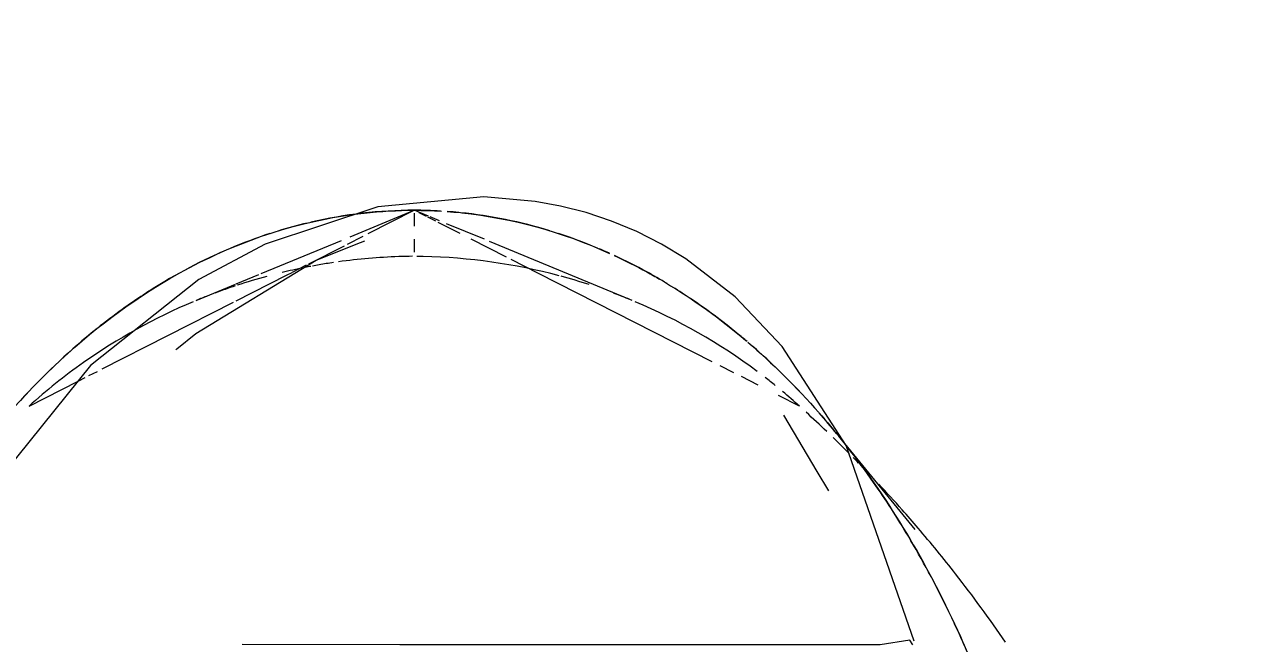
# Model space of a CAD drawing. Header units: metres. Extents: x 34 to 87, y -2.3 to 19.3.
# Drawn here: x 49.8047 to 49.8713, y 2.1267 to 2.16 of the extents above; entities that cross this region are included whole.
import ezdxf

# ---------------------------------------------------------------- set-up
doc = ezdxf.new("R2010")
doc.units = ezdxf.units.M
for name, color, linetype, lineweight in [('A-ANNO-DIMS', 7, 'Continuous', 5), ('A-ANNO-DIMS-25', 7, 'Continuous', 5), ('P-SANR-FIXT', 7, 'Continuous', 5)]:
    doc.layers.add(name, color=color, linetype=linetype, lineweight=lineweight)
doc.styles.add('Arial_1', font='arial.ttf', dxfattribs={"height": 0.07499999999999998})
doc.dimstyles.new('Diagonal_-_2_mm_Arial_-_PRETO', dxfattribs={"dimscale": 0.3048, "dimtxt": 0.07651945499677275, "dimasz": 0.2460629921259842, "dimexe": 0.1968503937007874, "dimexo": 0.1230314960629921, "dimgap": 0.04101049868766404, "dimtad": 1, "dimrnd": 0.01, "dimzin": 0, "dimdsep": 46, "dimtxsty": 'Arial_1', "dimblk1": 'OBLIQUE', "dimblk2": 'OBLIQUE', "dimsah": 1, "dimcen": 0.09, "dimdle": 0.1968503937007874, "dimazin": 0, "dimtfac": 1, "dimtdec": 4, "dimtix": 1, "dimtmove": 0, "dimatfit": 3, "dimfxl": 1, "dimtvp": 1, "dimtolj": 1, "dimtzin": 0, "dimarcsym": 2})

# ---------------------------------------------------------------- blocks, each defined once
blk = doc.blocks.new('UT_Chuveiro ou ducha - UT_Elétrico-3241184-AA')
at = {"layer": 'P-SANR-FIXT', "color": 254, "true_color": 0xdfdfdf}
for p, q in [((-0.7034510468193559, 2.148572972596066), (-0.7000011931425152, 2.150000000000004)), ((-0.6992294496923129, 2.149680834199835), (-0.7000011931425152, 2.150000000000004)), ((-0.6986426867131136, 2.149438169781087), (-0.6991352600248915, 2.149641880684179)), ((-0.6962177119265235, 2.1484352859627), (-0.6982517717451555, 2.149276501174099)), ((-0.708244941653513, 2.146589984347648), (-0.7039203309766193, 2.148378853826003)), ((-0.6882565575153697, 2.145142834025152), (-0.6959442541575728, 2.148322193499633)), ((-0.7117455192229434, 2.145141975072727), (-0.7096257388168474, 2.146018819429965)), ((-0.709588683657508, 2.146034147247544), (-0.7083684091445218, 2.14653891218353)), ((-0.6839445136454713, 2.1418388483129), (-0.693303843614779, 2.146595928479021)), ((-0.7207638812085224, 2.139445705658089), (-0.7181081922886913, 2.140795671637993))]:
    blk.add_line(p, q, dxfattribs=at)
at = {"layer": 'P-SANR-FIXT', "color": 7, "true_color": 0xf3f3f3}
for p, q in [((-0.7024740650608999, 2.148742965361063), (-0.7000011931425182, 2.150000000000003)), ((-0.7000011152075172, 2.149837959947054), (-0.7000007794307597, 2.149139823256743)), ((-0.699337920764402, 2.149662877590063), (-0.6997342469955926, 2.149864318896213)), ((-0.6988323534407962, 2.149405912156036), (-0.6992607787878861, 2.149623668526202)), ((-0.697529172566742, 2.148743542530309), (-0.6987082956474872, 2.149342857122189)), ((-0.7056796596651178, 2.147113465900964), (-0.703752509804502, 2.148093093722047)), ((-0.7035963620330625, 2.148172468297023), (-0.702759347350578, 2.14859794785436)), ((-0.7000004405755591, 2.148435285962699), (-0.7000001101258932, 2.147748225197749)), ((-0.695024339629203, 2.147470407474093), (-0.6969226923665535, 2.148435285962699)), ((-0.693303843614779, 2.146595928479021), (-0.6947799222036948, 2.147346177076089)), ((-0.7095909144415234, 2.14512525830351), (-0.7068917088877216, 2.146497345087918)), ((-0.7168205659469774, 2.141450210557503), (-0.7097425860069829, 2.145048159117698)), ((-0.7175305796475885, 2.141089289391649), (-0.7170753834536602, 2.14132067920971)), ((-0.6827782898659127, 2.141246090067471), (-0.6835013309038912, 2.141613591180515)), ((-0.7181081922886913, 2.140795671637993), (-0.7177367828694222, 2.140984470136523)), ((-0.6814498970792005, 2.14057090594647), (-0.6823621916427691, 2.141034599222404)), ((-0.6792361187923592, 2.139445705658089), (-0.680369182888211, 2.14002160978317))]:
    blk.add_line(p, q, dxfattribs=at)
at = {"layer": 'P-SANR-FIXT', "color": 7, "true_color": 0xfafafa}
for p, q in [((-0.7068917088877216, 2.146497345087918), (-0.706587361309668, 2.146652054050015)), ((-0.7065673680355792, 2.146662217228257), (-0.7058005577851459, 2.147052009776396))]:
    blk.add_line(p, q, dxfattribs=at)
at = {"layer": 'P-SANR-FIXT', "color": 253, "true_color": 0xa6a6a6}
for p, q in [((-0.7128424735223409, 2.142493652693158), (-0.7127958484166713, 2.142531636229556)), ((-0.680100838472403, 2.138958145042775), (-0.6782902817524086, 2.135920551294304))]:
    blk.add_line(p, q, dxfattribs=at)
at = {"layer": 'P-SANR-FIXT'}
for p, q in [((-0.6769584835501231, 2.137637808431961), (-0.6730056398636863, 2.132803894480287)), ((-0.6782902817524086, 2.135920551294304), (-0.6776690690314104, 2.134878334910287)), ((-0.6731247958047366, 2.126583946756581), (-0.6732816356167011, 2.126833869829192))]:
    blk.add_line(p, q, dxfattribs=at)
at = {"layer": 'P-SANR-FIXT', "flags": 128}
for points in [[(-0.6730512748912391, 2.126774785444526), (-0.6767070103433533, 2.13732920885688), (-0.6801676830583155, 2.142659862172465), (-0.6827001029382812, 2.14533038726592), (-0.6853651513708884, 2.147389374961979), (-0.6866703626226504, 2.148175456557872), (-0.6880069711363188, 2.148851341588044), (-0.6893630192417746, 2.149416134850939), (-0.6907307814564876, 2.149872518241919), (-0.6921068404663192, 2.150225621772815), (-0.6934868835110176, 2.150481259542513), (-0.6962511938707706, 2.15072219289054), (-0.7019602790382587, 2.150181446854238), (-0.7080251349145311, 2.148175529401891), (-0.7116082970670776, 2.146263316136367), (-0.7174410375756268, 2.141638103611677), (-0.722023550554717, 2.135944292101098), (-0.7252976649119017, 2.129548409468219), (-0.7263071381500925, 2.126778217788107)], [(-0.7127958484166713, 2.142531636229556), (-0.7117658127423702, 2.143353276098177), (-0.7052907862173943, 2.147311803579349), (-0.7028886892800309, 2.148269646773324), (-0.7026676121765462, 2.148345176760918)]]:
    blk.add_lwpolyline(points, dxfattribs=at)
at = {"layer": 'P-SANR-FIXT', "color": 253, "true_color": 0xa6a6a6, "flags": 128}
blk.add_lwpolyline([(-0.6732816356167011, 2.126833869829192), (-0.6748854342767788, 2.126583946756581), (-0.6842902017860845, 2.126583946756581), (-0.7007801498187872, 2.126583946756581), (-0.7092765490886351, 2.126597668209042)], dxfattribs=at)
at = {"layer": 'P-SANR-FIXT', "color": 7, "true_color": 0xf3f3f3}
for centre, radius, start, end in [((-0.6997749731867343, 2.116203054805803), 0.03131700941230166, 91.93653278911269, 97.90088417232823), ((-0.7002250268141476, 2.116203054805803), 0.03131700941230165, 88.6982504259598, 89.33978487236311), ((-0.6997749731867343, 2.116203054805803), 0.0313170094123016, 101.3715019557123, 103.5671734608662), ((-0.6997749731867343, 2.116203054805803), 0.03131700941230167, 99.83073677436808, 100.4893797350904), ((-0.7002250268141476, 2.116203054805803), 0.03131700941230175, 72.02470649596586, 74.9331300385153), ((-0.6997749731867343, 2.116203054805803), 0.03131700941230161, 111.2474072048217, 112.472368683966), ((-0.7002250268141476, 2.116203054805803), 0.03131700941230182, 67.53174295957163, 68.75259279517881), ((-0.6997749731867343, 2.116203054805803), 0.03131700941230163, 112.7951295305601, 125.2166210537048), ((-0.7002250268141476, 2.116203054805803), 0.03131700941230172, 53.29915943833026, 67.20354398382781), ((-0.7002250268141476, 2.116203054805803), 0.03131700941230182, 51.04438340623055, 52.30431254696914), ((-0.7002250268141476, 2.116203054805803), 0.0313170094123018, 47.91688510744756, 50.12106352247496), ((-0.7270899952967306, 2.086453385030217), 0.07140153739045524, 46.29732121338004, 47.52728830331711), ((-0.7270899952967306, 2.086453385030217), 0.0714015373904552, 44.93715905346875, 45.92172067245833), ((-0.7270899952967306, 2.086453385030217), 0.07140153739045513, 44.36462699563456, 44.7010169379483), ((-0.7270899952967306, 2.086453385030217), 0.07140153739045514, 41.60356475785392, 43.09762335464155)]:
    blk.add_arc(centre, radius, start, end, dxfattribs=at)
at = {"layer": 'P-SANR-FIXT', "color": 7, "true_color": 0xfafafa}
for centre, radius, start, end in [((-0.6997749731867343, 2.116203054805803), 0.0313170094123016, 90.56966723129366, 91.93653278911273), ((-0.6997749731867343, 2.116203054805803), 0.03131700941230167, 100.6652042498546, 101.2343905213317), ((-0.6997749731867343, 2.116203054805803), 0.03131700941230166, 98.40332968897569, 99.83073677436815), ((-0.6997749731867343, 2.116203054805803), 0.03131700941230161, 105.1063262820006, 108.1689819595724), ((-0.6997749731867343, 2.116203054805803), 0.0313170094123017, 108.3756687600322, 110.4949617482859), ((-0.7002250268141476, 2.116203054805803), 0.03131700941230167, 68.7525927951788, 69.49852479475335)]:
    blk.add_arc(centre, radius, start, end, dxfattribs=at)
at = {"layer": 'P-SANR-FIXT', "color": 254, "true_color": 0xdfdfdf}
for centre, radius, start, end in [((-0.7002250268141476, 2.116203054805803), 0.03131700941230176, 75.11730220100341, 88.6982504259598), ((-0.6997749731867343, 2.116203054805803), 0.03131700941230165, 125.2166210537046, 132.0831148925532), ((-0.7270899952967306, 2.086453385030217), 0.07140153739045514, 43.71656455585291, 44.07729448572429), ((-0.7270899952967306, 2.086453385030217), 0.07140153739045516, 40.55415163169152, 41.60356475785392)]:
    blk.add_arc(centre, radius, start, end, dxfattribs=at)
at = {"layer": 'P-SANR-FIXT', "color": 253, "true_color": 0xa6a6a6}
blk.add_arc((-0.7270899952967306, 2.086453385030217), 0.07140153739045521, 37.98673996682322, 40.55415163169147, dxfattribs=at)
at = {"layer": 'P-SANR-FIXT'}
blk.add_arc((-0.7270899952967306, 2.086453385030217), 0.07140153739045517, 34.33048967994004, 37.98673996682327, dxfattribs=at)
at = {"layer": 'P-SANR-FIXT', "color": 254, "true_color": 0xdfdfdf}
for points in [[(-0.7000011931425182, 2.150000000000003), (-0.701868324407801, 2.150000000000003), (-0.7037352432992408, 2.149783425310197), (-0.7055784912918752, 2.149357427501863)], [(-0.6985879294244112, 2.149958854090527), (-0.6990587553190435, 2.149986251082276), (-0.6995299694481484, 2.150000000000003), (-0.7000011931425182, 2.150000000000003)], [(-0.6975898803155622, 2.149880300552464), (-0.6978004483751038, 2.149901195641108), (-0.6980111480559394, 2.149919366624273), (-0.6982219453249849, 2.149934804438581)], [(-0.6926806512470033, 2.148891711959494), (-0.6942680448431806, 2.149376423455157), (-0.695878993684107, 2.149704230607799), (-0.6974980193582979, 2.149871011349075)], [(-0.6894661130119197, 2.147680329721803), (-0.6896488083258427, 2.147762602993192), (-0.6898319789816421, 2.147842729988547), (-0.6900155995346422, 2.147920703931673)], [(-0.6854922310580142, 2.145500565801357), (-0.6856609756439199, 2.14561049338564), (-0.6858303312033172, 2.145718500138175), (-0.6860002776062283, 2.145824568475021)], [(-0.6820530809628045, 2.14292238778756), (-0.682228993429642, 2.143072525927308), (-0.6824058231935249, 2.143220469516182), (-0.6825835431109241, 2.143366194843765)], [(-0.6790144537986843, 2.140012487411771), (-0.6799532070115819, 2.141016485626492), (-0.6809272985688452, 2.141953226771244), (-0.6819316402500412, 2.142818266182966)], [(-0.6690317787856602, 2.123294541070639), (-0.6694662531730428, 2.124472861083253), (-0.6699339690772003, 2.12562617837274), (-0.6704331100721624, 2.126751099999819)]]:
    blk.add_open_spline(points, degree=3, dxfattribs=at)
at = {"layer": 'P-SANR-FIXT', "color": 253, "true_color": 0xa6a6a6}
for points in [[(-0.7053877586345914, 2.149400703527971), (-0.7036065222451534, 2.149798086780665), (-0.7018039641050922, 2.150000000000003), (-0.7000011931425182, 2.150000000000003)], [(-0.7000011931425182, 2.150000000000003), (-0.6995125064424366, 2.150000000000003), (-0.6990238283621879, 2.149985212964996), (-0.6985355816449138, 2.14995575121747)], [(-0.6982231767945334, 2.149934893937611), (-0.6979861329879579, 2.149917545796161), (-0.6977492122174065, 2.149896741444381), (-0.6975124629209657, 2.14987249375223)], [(-0.6974279273129191, 2.149863688578348), (-0.6947265927450758, 2.14957761841477), (-0.6920483412179635, 2.148843300260712), (-0.6894651647692247, 2.147679862338488)], [(-0.7057736695669141, 2.14931151553253), (-0.7063002474384391, 2.14918547767999), (-0.7068248221631049, 2.149042337303843), (-0.7073468452870526, 2.148882261605857)], [(-0.6901209548358497, 2.147965185795319), (-0.6908124660200724, 2.148255462572724), (-0.6915102771846434, 2.148515241956818), (-0.6922130330860723, 2.148744163031606)], [(-0.6864603978526551, 2.146106020160689), (-0.6849653717185105, 2.145209209574043), (-0.68351414539866, 2.144162993936667), (-0.6821201653258799, 2.14297913677721)], [(-0.6825835431109241, 2.143366194843765), (-0.6834048289687172, 2.144039626119322), (-0.6842451247949238, 2.14466568458072), (-0.6851017517849205, 2.145242030238152)], [(-0.7174134134859318, 2.143370762217817), (-0.7187382166910451, 2.142283749542733), (-0.7200134515542544, 2.141072870875502), (-0.7212284307676193, 2.139749207586902)], [(-0.6820221624528926, 2.142895598998047), (-0.6806859804553689, 2.141752435648467), (-0.6794028907098358, 2.140482572560559), (-0.6781848043685353, 2.139096430132282)], [(-0.6772194858505899, 2.137957705680911), (-0.6775346341840655, 2.138343541916496), (-0.6778546267959059, 2.138721315964438), (-0.6781792380450397, 2.139090830722718)], [(-0.6780256534953433, 2.138914233706919), (-0.6776020985098765, 2.138426436923336), (-0.6771865406216542, 2.137924503820263), (-0.6767794877069804, 2.13740887871015)], [(-0.6768254917601559, 2.13746794694914), (-0.6769198801522391, 2.137587073126318), (-0.6770147233477275, 2.137705464505808), (-0.6771100150413283, 2.13782311557981)], [(-0.6765818056472328, 2.137156532014587), (-0.6764885669305877, 2.137036589693684), (-0.676395784987286, 2.136915922924484), (-0.6763034642488981, 2.136794539980262)], [(-0.6733634444460235, 2.132429703749431), (-0.6739599312096284, 2.133430192445859), (-0.6745838877921814, 2.134397198838546), (-0.6752335692885538, 2.135327463583458)], [(-0.6704331100721624, 2.126751099999819), (-0.6706955657416079, 2.127342600320747), (-0.6709667098544831, 2.127926249777918), (-0.6712462783427389, 2.128501555113212)]]:
    blk.add_open_spline(points, degree=3, dxfattribs=at)
at = {"layer": 'P-SANR-FIXT'}
for points, knots in [([(-0.7295989029980291, 2.126678264139582), (-0.7285399292616177, 2.129077571882704), (-0.7243831956181903, 2.136939460718546), (-0.7161496398053292, 2.145485207401465), (-0.7084350685834369, 2.148720866788379), (-0.7053877586345914, 2.149400703527971)], [-0.3208360750014546, -0.3208360750014546, -0.3208360750014546, -0.3208360750014546, -0.2666666666666667, -0.1333333333333333, -0.04918627028084654, -0.04918627028084654, -0.04918627028084654, -0.04918627028084654]), ([(-0.6752335692885538, 2.135327463583458), (-0.6756714159998561, 2.135954406726328), (-0.676199932840379, 2.136671888434797), (-0.6767438622406039, 2.137364923554055), (-0.6768254917601559, 2.13746794694914)], [0.7497514467453188, 0.7497514467453188, 0.7497514467453188, 0.7497514467453188, 0.7666666666666666, 0.7696387990113513, 0.7696387990113513, 0.7696387990113513, 0.7696387990113513])]:
    blk.add_open_spline(points, degree=3, knots=knots, dxfattribs=at)
for points in [[(-0.7077892552858036, 2.148742344970565), (-0.7085178419948628, 2.148504896245724), (-0.7092411258357146, 2.14823436181127), (-0.7099576028610076, 2.147931200160933)], [(-0.7147298450426521, 2.145357167700216), (-0.7156438946456666, 2.144751060603825), (-0.7165394402521645, 2.144087864938524), (-0.7174134134859188, 2.143370762217828)], [(-0.6762502039962138, 2.13672436661901), (-0.6740050813226273, 2.13376008453237), (-0.6720342749861322, 2.130371566331856), (-0.6704018897720548, 2.12667848891004)], [(-0.6712462783427469, 2.128501555113229), (-0.6719062156443919, 2.129859596046113), (-0.6726130954906352, 2.13117114162526), (-0.6733634444460195, 2.132429703749424)]]:
    blk.add_open_spline(points, degree=3, dxfattribs=at)
at = {"layer": 'P-SANR-FIXT', "color": 253, "true_color": 0xa6a6a6}
for points, knots in [([(-0.7099576028610076, 2.147931200160933), (-0.7114165176660358, 2.147313892132373), (-0.7130169336764427, 2.14647202347453), (-0.7145661448601539, 2.145465717435334), (-0.7147298450426418, 2.145357167700222)], [0.09181723844606596, 0.09181723844606596, 0.09181723844606596, 0.09181723844606596, 0.1333333333333333, 0.1382584153940582, 0.1382584153940582, 0.1382584153940582, 0.1382584153940582]), ([(-0.6892145961745023, 2.147565524461792), (-0.6886237262957802, 2.147292393018536), (-0.6878064108985892, 2.146879849142835), (-0.6870007555946916, 2.146423892948594), (-0.6867734753246829, 2.146291264764733)], [-0.9002789139969865, -0.9002789139969865, -0.9002789139969865, -0.9002789139969865, -0.8833333333333333, -0.8766341658835782, -0.8766341658835782, -0.8766341658835782, -0.8766341658835782]), ([(-0.6704018897720548, 2.12667848891004), (-0.6698312025224541, 2.125387376874569), (-0.6671843805466727, 2.118745197303509), (-0.6656402699381186, 2.11130014049501), (-0.6651942672678369, 2.105225836950377)], [-0.6791639249985455, -0.6791639249985455, -0.6791639249985455, -0.6791639249985455, -0.6499999999999999, -0.5333333333333333, -0.5333333333333333, -0.5333333333333333, -0.5333333333333333])]:
    blk.add_open_spline(points, degree=3, knots=knots, dxfattribs=at)
at = {"layer": 'P-SANR-FIXT', "color": 254, "true_color": 0xdfdfdf}
blk.add_open_spline([(-0.6863710392941894, 2.146052327238535), (-0.6867309749456374, 2.146269913534027), (-0.6876665360172736, 2.146809115459091), (-0.6886178893283827, 2.1472894985722), (-0.6892057002278508, 2.147561454864688)], degree=3, knots=[0.8726688383518257, 0.8726688383518257, 0.8726688383518257, 0.8726688383518257, 0.8833333333333333, 0.900192773494867, 0.900192773494867, 0.900192773494867, 0.900192773494867], dxfattribs=at)
blk = doc.blocks.new('DIMBLOCK13-AA')
at = {"layer": 'A-ANNO-DIMS-25'}
for p, q in [((50.84021972979933, -0.05999999999999989), (50.84021972979933, 2.16)), ((50.84021972979933, 2.1), (49.86322727786283, 2.1)), ((50.84021972979933, 2.1), (50.90021972979932, 2.1)), ((50.84021972979933, 0), (49.89433252744687, 0)), ((50.84021972979933, 0), (50.90021972979932, 0))]:
    blk.add_line(p, q, dxfattribs=at)
at = {"layer": 'A-ANNO-DIMS-25', "lineweight": 20}
for p, q in [((50.84021972979933, 2.1), (50.80271972979933, 2.1375)), ((50.84021972979933, 2.1), (50.87771972979932, 2.0625)), ((50.84021972979933, 0), (50.80271972979933, 0.03750000000000002)), ((50.84021972979933, 0), (50.87771972979932, -0.03750000000000002))]:
    blk.add_line(p, q, dxfattribs=at)
at = {"layer": 'A-ANNO-DIMS-25', "color": 0, "insert": (50.73035250449258, 0.9487588749273469), "char_height": 0.07499999999999998, "width": 0.2429787001743676, "attachment_point": 1, "rotation": 90, "line_spacing_factor": 0.9417779076525878, "style": 'Arial_1'}
blk.add_mtext('2,10', dxfattribs=at)
blk = doc.blocks.new('_Oblique')
at = {"color": 0, "linetype": 'ByBlock', "lineweight": -2}
blk.add_line((-0.5, -0.5), (0.5, 0.5), dxfattribs=at)

msp = doc.modelspace()

# ---------------------------------------------------------------- block references
at = {"layer": 'P-SANR-FIXT', "color": 7, "true_color": 0xf3f3f3}
msp.add_blockref('UT_Chuveiro ou ducha - UT_Elétrico-3241184-AA', (50.52572727786326, 0), dxfattribs=at)

# ---------------------------------------------------------------- dimensions: what is measured, and where the dimension line sits
at = {"layer": 'A-ANNO-DIMS'}
dim = msp.add_linear_dim(base=(50.84021972979936, 2.100000000000001), p1=(49.85683252744687, 0), p2=(49.82572727786283, 2.1), angle=89.99999999999991, dimstyle='Diagonal_-_2_mm_Arial_-_PRETO', override={"dimpost": '<>', "dimfxl": 2.100230353211686}, dxfattribs=at)
dim.commit()
dim.dimension.update_dxf_attribs({"geometry": 'DIMBLOCK13-AA', "text_midpoint": (50.78942675549732, 1.049999999999986)})

doc.saveas('drawing.dxf')
